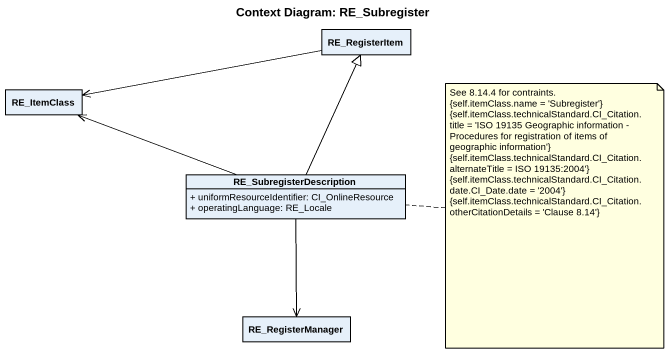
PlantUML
@startuml
title Context Diagram: RE_Subregister
hide circle
hide empty members
skinparam classAttributeIconSize 0
class RE_RegisterItem
class RE_ItemClass
class RE_SubregisterDescription {
  + uniformResourceIdentifier: CI_OnlineResource
  + operatingLanguage: RE_Locale
}
class RE_RegisterManager
RE_RegisterItem -left-> RE_ItemClass
RE_SubregisterDescription -up-|> RE_RegisterItem
RE_SubregisterDescription -left-> RE_ItemClass
RE_SubregisterDescription --> RE_RegisterManager
note right of RE_SubregisterDescription
  See 8.14.4 for contraints.
  {self.itemClass.name = 'Subregister'}
  {self.itemClass.technicalStandard.CI_Citation.title = 'ISO 19135 Geographic information - Procedures for registration of items of geographic information'}
  {self.itemClass.technicalStandard.CI_Citation.alternateTitle = ISO 19135:2004'}
  {self.itemClass.technicalStandard.CI_Citation.date.CI_Date.date = '2004'}
  {self.itemClass.technicalStandard.CI_Citation.otherCitationDetails = 'Clause 8.14'}
end note
@enduml
